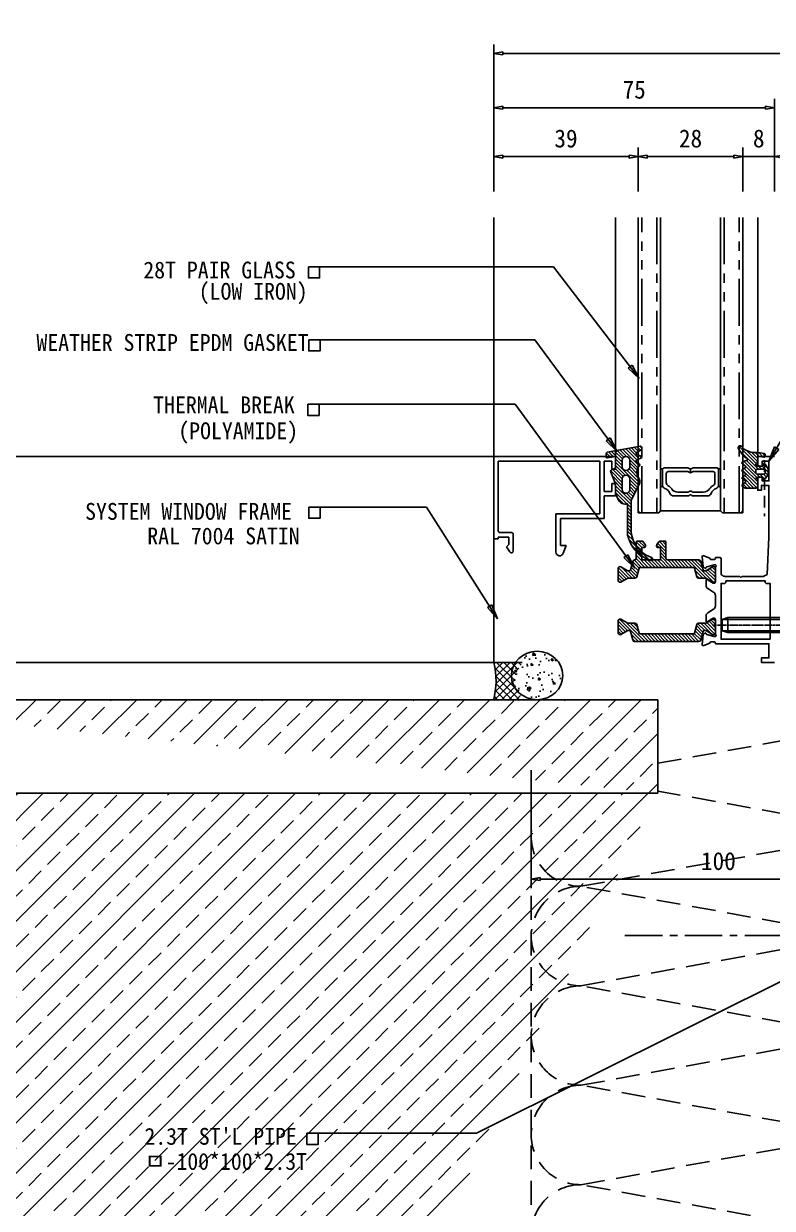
# Model space of a CAD drawing. Header units: millimetres. Extents: x 2352 to 12473, y 635 to 7997.
# Drawn here: x 2496.8 to 2696.8, y 1354.4 to 1671.1 of the extents above; entities that cross this region are included whole.
import ezdxf
from ezdxf.enums import TextEntityAlignment as Align

# ---------------------------------------------------------------- set-up
doc = ezdxf.new("R2010")
doc.units = ezdxf.units.MM
for name, pattern in [('CENTER2', [1.125, 0.75, -0.125, 0.125, -0.125]), ('CENTERX2', [4, 2.5, -0.5, 0.5, -0.5]), ('HIDDEN2', [4.7625, 3.175, -1.5875]), ('PHANTOM2', [1.25, 0.625, -0.125, 0.125, -0.125, 0.125, -0.125])]:
    doc.linetypes.add(name, pattern=pattern)
doc.layers.get('Defpoints').update_dxf_attribs({"color": 187})
for name, color, linetype in [('1', 1, 'Continuous'), ('3', 3, 'Continuous'), ('4', 4, 'Continuous'), ('7', 7, 'Continuous'), ('8', 8, 'Continuous'), ('A-WALL-INSL', 8, 'Continuous'), ('AC-DIMS-치수', 4, 'Continuous'), ('AC-TEXT-문자', 3, 'Continuous'), ('CEN1', 1, 'CENTER2'), ('DIMENSIONS', 7, 'Continuous'), ('EXTERIOR-1', 7, 'Continuous'), ('HARDWARE', 7, 'Continuous'), ('screw', 2, 'Continuous')]:
    doc.layers.add(name, color=color, linetype=linetype)
doc.styles.add('돋움체', font='')
doc.styles.get('돋움체').set_extended_font_data('DotumChe')
doc.dimstyles.new('Iljin', dxfattribs={"dimscale": 0.8, "dimtxt": 2, "dimasz": 1, "dimexe": 1, "dimexo": 1, "dimgap": 1, "dimtad": 1, "dimdec": 1, "dimdsep": 46, "dimtxsty": '돋움체', "dimblk": 'CLOSEDBLANK', "dimcen": 1, "dimclrd": 8, "dimclre": 8, "dimclrt": 2, "dimadec": 1, "dimazin": 2, "dimtfac": 1, "dimtdec": 1, "dimtix": 1, "dimtmove": 0, "dimatfit": 3, "dimldrblk": 'CLOSEDBLANK', "dimfxl": 1, "dimlwd": -1, "dimlwe": -1, "dimarcsym": 0})
doc.dimstyles.new('Iljin 3', dxfattribs={"dimscale": 2.4, "dimtxt": 2, "dimasz": 1, "dimexe": 1, "dimexo": 1, "dimgap": 1, "dimtad": 1, "dimdec": 1, "dimdsep": 46, "dimtxsty": '돋움체', "dimblk": 'CLOSEDBLANK', "dimcen": 1, "dimclrd": 8, "dimclre": 8, "dimclrt": 2, "dimadec": 1, "dimazin": 2, "dimtfac": 1, "dimtdec": 1, "dimtix": 1, "dimtmove": 0, "dimatfit": 3, "dimldrblk": 'CLOSEDBLANK', "dimfxl": 1, "dimlwd": -1, "dimlwe": -1, "dimarcsym": 0})
pattern_1 = [(135, (82233.24266, -751595.4231), (-0.44901280605, -0.44901280605), [])]

# ---------------------------------------------------------------- blocks, each defined once
blk = doc.blocks.new('_ClosedBlank')
at = {"color": 0, "linetype": 'ByBlock', "lineweight": -2}
for p, q in [((-1, 0.167), (0, 0)), ((-1, 0.167), (-1, -0.167)), ((0, 0), (-1, -0.167))]:
    blk.add_line(p, q, dxfattribs=at)
blk = doc.blocks.new('*D66')
at = {"layer": 'Defpoints', "color": 0, "transparency": 16777216}
for p in [(2632.36, 1473.91, 0), (2732.36, 1455.94), (2632.36, 1442.37)]:
    blk.add_point(p, dxfattribs=at)
at = {"layer": 'DIMENSIONS', "color": 8, "transparency": 16777216}
for p, q in [((2632.36, 1471.51), (2632.36, 1439.97)), ((2732.36, 1453.54), (2732.36, 1439.97)), ((2729.96, 1442.37), (2634.76, 1442.37))]:
    blk.add_line(p, q, dxfattribs=at)
at = {"layer": 'DIMENSIONS', "color": 8, "transparency": 16777216, "xscale": 2.4, "yscale": 2.4, "zscale": 2.4, "rotation": 180}
blk.add_blockref('_ClosedBlank', (2632.36, 1442.37), dxfattribs=at)
at = {"layer": 'DIMENSIONS', "color": 8, "transparency": 16777216, "xscale": 2.4, "yscale": 2.4, "zscale": 2.4}
blk.add_blockref('_ClosedBlank', (2732.36, 1442.37), dxfattribs=at)
at = {"layer": 'DIMENSIONS', "color": 2, "transparency": 16777216, "insert": (2682.36, 1447.17), "char_height": 4.8, "attachment_point": 5, "style": '돋움체'}
blk.add_mtext('100', dxfattribs=at)
blk = doc.blocks.new('A$C27B13FFF')
at = {"layer": 'CEN1'}
blk.add_line((22.3, 3.5), (0, 3.5), dxfattribs=at)
at = {"layer": 'screw'}
blk.add_lwpolyline([(18.4, 2), (2.4, 2), (3.9, 1.5), (3.9, 5.5), (2.4, 5), (18.4, 5), (18.4, 7), (19.39, 7, -0.33559), (20.65, 6.05, -0.138717), (20.65, 0.95, -0.33559), (19.39, 0), (18.4, 0), (18.4, 1.5), (3.9, 1.5), (2.4, 2), (2.4, 5), (3.9, 5.5), (18.4, 5.5), (18.4, 1.5)], format="xyb", dxfattribs=at)
blk.add_lwpolyline([(20.65, 6.05), (20.45, 5.82), (20.35, 5.57), (20.34, 5.3), (20.37, 5.03), (20.44, 4.76), (20.5, 4.52), (20.55, 4.31), (20.55, 4.16), (20.49, 4.06), (20.38, 4.01), (20.22, 3.99), (20.03, 3.99), (19.82, 4.01), (19.62, 4.02), (19.42, 4.01), (19.25, 3.97), (19.11, 3.89), (19.02, 3.78), (18.96, 3.65), (18.94, 3.5), (18.96, 3.35), (19.02, 3.22), (19.11, 3.11), (19.25, 3.03), (19.42, 2.99), (19.62, 2.98), (19.82, 2.99), (20.03, 3.01), (20.22, 3.01), (20.38, 2.99), (20.49, 2.94), (20.55, 2.84), (20.55, 2.69), (20.5, 2.48), (20.44, 2.24), (20.37, 1.97), (20.34, 1.7), (20.36, 1.43), (20.45, 1.18), (20.65, 0.95)], dxfattribs=at)
blk = doc.blocks.new('*D69')
at = {"layer": 'Defpoints', "color": 0, "transparency": 16777216}
for p in [(2832.36, 1663.11), (2622.36, 1623.81), (2832.36, 1623.38)]:
    blk.add_point(p, dxfattribs=at)
at = {"layer": 'DIMENSIONS', "color": 8, "transparency": 16777216}
for p, q in [((2622.36, 1626.21), (2622.36, 1665.51)), ((2624.76, 1663.11), (2829.96, 1663.11)), ((2832.36, 1625.78), (2832.36, 1665.51))]:
    blk.add_line(p, q, dxfattribs=at)
at = {"layer": 'DIMENSIONS', "color": 8, "transparency": 16777216, "xscale": 2.4, "yscale": 2.4, "zscale": 2.4, "rotation": 180}
blk.add_blockref('_ClosedBlank', (2622.36, 1663.11), dxfattribs=at)
at = {"layer": 'DIMENSIONS', "color": 8, "transparency": 16777216, "xscale": 2.4, "yscale": 2.4, "zscale": 2.4}
blk.add_blockref('_ClosedBlank', (2832.36, 1663.11), dxfattribs=at)
at = {"layer": 'DIMENSIONS', "color": 2, "transparency": 16777216, "insert": (2727.36, 1667.92), "char_height": 4.8, "attachment_point": 5, "style": '돋움체'}
blk.add_mtext('210', dxfattribs=at)
blk = doc.blocks.new('*D70')
at = {"layer": 'Defpoints', "color": 0, "transparency": 16777216}
for p in [(2697.36, 1648.6), (2622.36, 1623.81), (2697.36, 1623.83, 0)]:
    blk.add_point(p, dxfattribs=at)
at = {"layer": 'DIMENSIONS', "color": 8, "transparency": 16777216}
for p, q in [((2622.36, 1626.21), (2622.36, 1651)), ((2697.36, 1626.23), (2697.36, 1651)), ((2624.76, 1648.6), (2694.96, 1648.6))]:
    blk.add_line(p, q, dxfattribs=at)
at = {"layer": 'DIMENSIONS', "color": 8, "transparency": 16777216, "xscale": 2.4, "yscale": 2.4, "zscale": 2.4, "rotation": 180}
blk.add_blockref('_ClosedBlank', (2622.36, 1648.6), dxfattribs=at)
at = {"layer": 'DIMENSIONS', "color": 8, "transparency": 16777216, "xscale": 2.4, "yscale": 2.4, "zscale": 2.4}
blk.add_blockref('_ClosedBlank', (2697.36, 1648.6), dxfattribs=at)
at = {"layer": 'DIMENSIONS', "color": 2, "transparency": 16777216, "insert": (2659.86, 1653.4), "char_height": 4.8, "attachment_point": 5, "style": '돋움체'}
blk.add_mtext('75', dxfattribs=at)
blk = doc.blocks.new('*D72')
at = {"layer": 'Defpoints', "color": 0, "transparency": 16777216}
for p in [(2660.92, 1635.55), (2622.36, 1623.81), (2660.92, 1623.83, 0)]:
    blk.add_point(p, dxfattribs=at)
at = {"layer": 'DIMENSIONS', "color": 8, "transparency": 16777216}
for p, q in [((2622.36, 1626.21), (2622.36, 1637.95)), ((2660.92, 1626.23), (2660.92, 1637.95)), ((2624.76, 1635.55), (2658.52, 1635.55))]:
    blk.add_line(p, q, dxfattribs=at)
at = {"layer": 'DIMENSIONS', "color": 8, "transparency": 16777216, "xscale": 2.4, "yscale": 2.4, "zscale": 2.4, "rotation": 180}
blk.add_blockref('_ClosedBlank', (2622.36, 1635.55), dxfattribs=at)
at = {"layer": 'DIMENSIONS', "color": 8, "transparency": 16777216, "xscale": 2.4, "yscale": 2.4, "zscale": 2.4}
blk.add_blockref('_ClosedBlank', (2660.92, 1635.55), dxfattribs=at)
at = {"layer": 'DIMENSIONS', "color": 2, "transparency": 16777216, "insert": (2641.64, 1640.35), "char_height": 4.8, "attachment_point": 5, "style": '돋움체'}
blk.add_mtext('39', dxfattribs=at)
blk = doc.blocks.new('*D73')
at = {"layer": 'Defpoints', "color": 0, "transparency": 16777216}
for p in [(2688.92, 1635.55), (2660.92, 1623.83, 0), (2688.92, 1623.83, 0)]:
    blk.add_point(p, dxfattribs=at)
at = {"layer": 'DIMENSIONS', "color": 8, "transparency": 16777216}
for p, q in [((2660.92, 1626.23), (2660.92, 1637.95)), ((2688.92, 1626.23), (2688.92, 1637.95)), ((2663.32, 1635.55), (2686.52, 1635.55))]:
    blk.add_line(p, q, dxfattribs=at)
at = {"layer": 'DIMENSIONS', "color": 8, "transparency": 16777216, "xscale": 2.4, "yscale": 2.4, "zscale": 2.4, "rotation": 180}
blk.add_blockref('_ClosedBlank', (2660.92, 1635.55), dxfattribs=at)
at = {"layer": 'DIMENSIONS', "color": 8, "transparency": 16777216, "xscale": 2.4, "yscale": 2.4, "zscale": 2.4}
blk.add_blockref('_ClosedBlank', (2688.92, 1635.55), dxfattribs=at)
at = {"layer": 'DIMENSIONS', "color": 2, "transparency": 16777216, "insert": (2674.92, 1640.35), "char_height": 4.8, "attachment_point": 5, "style": '돋움체'}
blk.add_mtext('28', dxfattribs=at)
blk = doc.blocks.new('*D74')
at = {"layer": 'Defpoints', "color": 0, "transparency": 16777216}
for p in [(2697.36, 1635.55), (2688.92, 1623.83, 0), (2697.36, 1623.83, 0)]:
    blk.add_point(p, dxfattribs=at)
at = {"layer": 'DIMENSIONS', "color": 8, "transparency": 16777216}
for p, q in [((2688.92, 1626.23), (2688.92, 1637.95)), ((2697.36, 1626.23), (2697.36, 1637.95)), ((2686.52, 1635.55), (2684.12, 1635.55)), ((2688.92, 1635.55), (2697.36, 1635.55)), ((2699.76, 1635.55), (2702.16, 1635.55))]:
    blk.add_line(p, q, dxfattribs=at)
at = {"layer": 'DIMENSIONS', "color": 8, "transparency": 16777216, "xscale": 2.4, "yscale": 2.4, "zscale": 2.4}
blk.add_blockref('_ClosedBlank', (2688.92, 1635.55), dxfattribs=at)
at = {"layer": 'DIMENSIONS', "color": 8, "transparency": 16777216, "xscale": 2.4, "yscale": 2.4, "zscale": 2.4, "rotation": 180}
blk.add_blockref('_ClosedBlank', (2697.36, 1635.55), dxfattribs=at)
at = {"layer": 'DIMENSIONS', "color": 2, "transparency": 16777216, "insert": (2693.14, 1640.35), "char_height": 4.8, "attachment_point": 5, "style": '돋움체'}
blk.add_mtext('8', dxfattribs=at)
blk = doc.blocks.new('*D75')
at = {"layer": 'Defpoints', "color": 0, "transparency": 16777216}
for p in [(2375.95, 1500.32), (2632.36, 1500.32, 0), (2432.34, 1490.33, 0)]:
    blk.add_point(p, dxfattribs=at)
at = {"layer": 'DIMENSIONS', "color": 8, "transparency": 16777216}
for p, q in [((2375.95, 1502.72), (2375.95, 1505.12)), ((2629.96, 1500.32), (2373.55, 1500.32)), ((2375.95, 1490.33), (2375.95, 1500.32)), ((2429.94, 1490.33), (2373.55, 1490.33)), ((2375.95, 1487.93), (2375.95, 1485.53))]:
    blk.add_line(p, q, dxfattribs=at)
at = {"layer": 'DIMENSIONS', "color": 8, "transparency": 16777216, "xscale": 2.4, "yscale": 2.4, "zscale": 2.4}
for p, rotation in [((2375.95, 1500.32), 270), ((2375.95, 1490.33), 90)]:
    blk.add_blockref('_ClosedBlank', p, dxfattribs=dict(at, rotation=rotation))
at = {"layer": 'DIMENSIONS', "color": 2, "transparency": 16777216, "insert": (2371.15, 1495.32), "char_height": 4.8, "attachment_point": 5, "rotation": 90, "style": '돋움체'}
blk.add_mtext('10', dxfattribs=at)
blk = doc.blocks.new('*D77')
at = {"layer": 'Defpoints', "color": 0, "transparency": 16777216}
for p in [(2375.95, 1555.32), (2632.36, 1555.32, 0), (2632.36, 1500.32, 0)]:
    blk.add_point(p, dxfattribs=at)
at = {"layer": 'DIMENSIONS', "color": 8, "transparency": 16777216}
for p, q in [((2629.96, 1555.32), (2373.55, 1555.32)), ((2375.95, 1502.72), (2375.95, 1552.92)), ((2629.96, 1500.32), (2373.55, 1500.32))]:
    blk.add_line(p, q, dxfattribs=at)
at = {"layer": 'DIMENSIONS', "color": 8, "transparency": 16777216, "xscale": 2.4, "yscale": 2.4, "zscale": 2.4}
for p, rotation in [((2375.95, 1555.32), 90), ((2375.95, 1500.32), 270)]:
    blk.add_blockref('_ClosedBlank', p, dxfattribs=dict(at, rotation=rotation))
at = {"layer": 'DIMENSIONS', "color": 2, "transparency": 16777216, "insert": (2371.15, 1527.82), "char_height": 4.8, "attachment_point": 5, "rotation": 90, "style": '돋움체'}
blk.add_mtext('55', dxfattribs=at)
blk = doc.blocks.new('A$C608351FA')
at = {"layer": '4'}
for p, q in [((22, 32.5, 0), (0, 32.5, 0)), ((0, 32.5, 0), (0, 0, 0)), ((22, 31.3, 0), (22, 32.5, 0)), ((1.2, 4.2, 0), (1.2, 31.3, 0)), ((1.2, 31.3, 0), (19.8, 31.3, 0)), ((20.3, 30.8, 0), (20.3, 27.8, 0)), ((21.5, 28.5, 0), (21.5, 31.3, 0)), ((21.5, 31.3, 0), (22, 31.3, 0)), ((24.1, 29.1, 0), (23.5, 28.5, 0)), ((25.47, 28.22, 0), (24.1, 29.1, 0)), ((20.8, 27.3, 0), (25.2, 27.3, 0)), ((23.5, 28.5, 0), (21.5, 28.5, 0)), ((25.5, 15.9, 0), (15.3, 15.9, 0)), ((15.3, 15.9, 0), (15.3, 4.2, 0)), ((16.5, 14.7, 0), (23.75, 14.7, 0)), ((16.5, 3, 0), (16.5, 14.7, 0)), ((23.75, 14.7, 0), (23.75, 13.2, 0)), ((23.75, 13.2, 0), (25.84, 13.96, 0)), ((15.3, 4.2, 0), (1.2, 4.2, 0)), ((1.2, 1, 0), (1.2, 3, 0)), ((1.2, 3, 0), (9.3, 3, 0)), ((3.3, 1, 0), (1.2, 1, 0)), ((3.3, 0.5, 0), (3.3, 1, 0)), ((9.3, 1, 0), (7.2, 1, 0)), ((7.2, 1, 0), (7.2, 0.5, 0)), ((9.3, 3, 0), (9.3, 1, 0)), ((10.5, 3, 0), (16.5, 3, 0)), ((10.5, 0, 0), (10.5, 3, 0)), ((0, 0, 0), (2.8, 0, 0)), ((7.7, 0, 0), (10.5, 0, 0))]:
    blk.add_line(p, q, dxfattribs=at)
for centre, radius, start, end in [((19.8, 30.8, 0), 0.5, 0, 90), ((20.8, 27.8, 0), 0.5, 180, 270), ((25.2, 27.8, 0), 0.5, 270, 57.3106), ((25.5, 14.9, 0), 1, 289.9728, 90), ((2.8, 0.5, 0), 0.5, 270, 0), ((7.7, 0.5, 0), 0.5, 180, 270)]:
    blk.add_arc(centre, radius, start, end, dxfattribs=at)

msp = doc.modelspace()

# ---------------------------------------------------------------- hatches: boundary and pattern name
at = {"layer": '1'}
h = msp.add_hatch(dxfattribs=at)
h.set_pattern_fill('ANSI31', color=256, scale=0.2, angle=90)
h.set_pattern_definition([(135, (82229.24266, -751595.4231), (-0.44901280605, -0.44901280605), [])])
edge = h.paths.add_edge_path()
edge.add_arc((2674.03, 1536.6), 15, 180, 190.5498, ccw=False)
edge.add_line((2659.03, 1536.6), (2659.03, 1543.65))
edge.add_line((2659.03, 1543.65), (2661.18, 1547.91))
edge.add_arc((2659.64, 1548.69), 1.72, 333.2522, 395.4549)
edge.add_arc((2663.16, 1551.19), 2.59, 136.3459, 215.4549, ccw=False)
edge.add_arc((2661.06, 1553.19), 0.3, 316.3459, 415.6559)
edge.add_line((2661.23, 1553.44), (2660.49, 1553.94))
edge.add_arc((2660.66, 1554.19), 0.3, 111.527, 235.6559, ccw=False)
edge.add_line((2660.55, 1554.47), (2661.67, 1554.91))
edge.add_arc((2661.56, 1555.19), 0.3, 291.527, 428.473)
edge.add_line((2661.67, 1555.47), (2660.55, 1555.91))
edge.add_arc((2660.66, 1556.19), 0.3, 118.7328, 248.473, ccw=False)
edge.add_line((2660.52, 1556.45), (2661.86, 1557.19))
edge.add_line((2661.86, 1557.19), (2661.86, 1557.83))
edge.add_arc((2661.56, 1557.83), 0.3, 360, 458.9955)
edge.add_line((2661.52, 1558.13), (2652.61, 1556.49))
edge.add_arc((2652.66, 1556.19), 0.3, 99.2184, 180)
edge.add_line((2652.36, 1556.19), (2652.36, 1555.27))
edge.add_arc((2652.66, 1555.27), 0.3, 180, 278.9955)
edge.add_line((2652.71, 1554.98), (2654.86, 1555.32))
edge.add_line((2654.86, 1555.32), (2654.86, 1552.02))
edge.add_line((2654.86, 1552.02), (2653.98, 1551.87))
edge.add_arc((2654.06, 1551.38), 0.5, 99.4623, 201.7175)
edge.add_line((2653.6, 1551.19), (2654.86, 1548.02))
edge.add_line((2654.86, 1548.02), (2654.86, 1545.74))
edge.add_arc((2655.86, 1545.74), 1, 180, 204.444)
edge.add_line((2654.95, 1545.32), (2655.68, 1543.72))
edge.add_arc((2657.37, 1544.49), 1.86, 204.444, 290.7929)
edge.add_line((2658.03, 1542.75), (2658.03, 1535.26))
edge.add_arc((2663.03, 1535.26), 5, 180, 201.2422)
edge.add_line((2658.37, 1533.44), (2658.58, 1532.9))
edge.add_arc((2666.97, 1536.16), 9, 201.2422, 252.3463)
edge.add_arc((2664.36, 1527.97), 0.4, 252.3463, 431.237)
edge.add_arc((2667.06, 1535.92), 8, 201.2422, 251.237, ccw=False)
edge.add_line((2659.61, 1533.02), (2659.29, 1533.85))
edge = h.paths.add_edge_path(flags=16)
edge.add_line((2656.66, 1552.59), (2656.66, 1554.39))
edge.add_arc((2657.66, 1554.39), 1, 0, 180, ccw=False)
edge.add_line((2658.66, 1554.39), (2658.66, 1552.59))
edge.add_arc((2657.66, 1552.59), 1, 180, 360, ccw=False)
edge = h.paths.add_edge_path(flags=16)
edge.add_line((2656.66, 1546.52), (2656.66, 1549.39))
edge.add_arc((2657.66, 1549.39), 1, 0, 180, ccw=False)
edge.add_line((2658.66, 1549.39), (2658.66, 1546.52))
edge.add_arc((2657.66, 1546.52), 1, 180, 360, ccw=False)
h = msp.add_hatch(dxfattribs=at)
h.set_pattern_fill('ANSI31', color=256, scale=0.2, angle=90)
h.set_pattern_definition(pattern_1)
edge = h.paths.add_edge_path()
edge.add_arc((2688.96, 1551.62), 0.3, 180, 235.6559)
edge.add_line((2688.79, 1551.37), (2689.53, 1550.87))
edge.add_arc((2689.36, 1550.62), 0.3, 0, 55.6559, ccw=False)
edge.add_arc((2689.36, 1550.62), 0.3, -55.6559, 0, ccw=False)
edge.add_line((2689.53, 1550.37), (2688.79, 1549.87))
edge.add_arc((2688.96, 1549.62), 0.3, 124.3441, 180)
edge.add_arc((2688.96, 1549.62), 0.3, 180, 235.6559)
edge.add_line((2688.79, 1549.37), (2689.53, 1548.87))
edge.add_arc((2689.36, 1548.62), 0.3, 0, 55.6559, ccw=False)
edge.add_arc((2689.36, 1548.62), 0.3, -55.5392, 0, ccw=False)
edge.add_line((2689.53, 1548.37), (2688.82, 1547.88))
edge.add_arc((2688.96, 1547.62), 0.3, 118.1409, 235.6559)
edge.add_line((2688.79, 1547.37), (2689.33, 1547.01))
edge.add_arc((2689.61, 1547.42), 0.5, 235.6559, 270)
edge.add_line((2689.61, 1546.92), (2692.36, 1546.92))
edge.add_arc((2692.36, 1547.42), 0.5, 270, 360)
edge.add_line((2692.86, 1547.42), (2692.86, 1548.65))
edge.add_arc((2692.66, 1548.65), 0.2, 0, 73.3985)
edge.add_arc((2692.86, 1549.32), 0.5, 90, 253.3985, ccw=False)
edge.add_line((2692.86, 1549.82), (2694.06, 1549.82))
edge.add_arc((2694.06, 1549.62), 0.2, 0, 90, ccw=False)
edge.add_line((2694.26, 1549.62), (2694.26, 1549.52))
edge.add_arc((2694.56, 1549.52), 0.3, 180, 325.0457)
edge.add_line((2694.81, 1549.35), (2695.66, 1550.57))
edge.add_line((2695.66, 1550.57), (2695.66, 1552.07))
edge.add_line((2695.66, 1552.07), (2694.81, 1553.29))
edge.add_arc((2694.56, 1553.12), 0.3, 34.9543, 180)
edge.add_line((2694.26, 1553.12), (2694.26, 1553.02))
edge.add_arc((2694.06, 1553.02), 0.2, -90, 0, ccw=False)
edge.add_line((2694.06, 1552.82), (2692.86, 1552.82))
edge.add_arc((2692.86, 1553.32), 0.5, 106.6015, 270, ccw=False)
edge.add_arc((2692.66, 1553.99), 0.2, 286.6015, 360)
edge.add_line((2692.86, 1553.99), (2692.86, 1555.42))
edge.add_line((2692.86, 1555.42), (2694.52, 1555.17))
edge.add_arc((2694.56, 1555.47), 0.3, 261.4692, 360)
edge.add_line((2694.86, 1555.47), (2694.86, 1555.87))
edge.add_arc((2694.56, 1555.87), 0.3, 0, 81.4692)
edge.add_line((2694.61, 1556.17), (2692.94, 1556.42))
edge.add_arc((2692.79, 1555.43), 1, 81.4692, 90)
edge.add_line((2692.79, 1556.43), (2692, 1556.43))
edge.add_arc((2692, 1560.93), 4.5, 219.7918, 270, ccw=False)
edge.add_arc((2688.16, 1557.73), 0.5, 39.7918, 214.6607)
edge.add_line((2687.75, 1557.45), (2689, 1555.65))
edge.add_arc((2690.64, 1556.78), 2, 214.6607, 250.2204)
edge.add_arc((2689.86, 1554.62), 0.3, -68.473, 70.2204, ccw=False)
edge.add_line((2689.97, 1554.34), (2688.85, 1553.9))
edge.add_arc((2688.96, 1553.62), 0.3, 111.527, 235.6559)
edge.add_line((2688.79, 1553.37), (2689.53, 1552.87))
edge.add_arc((2689.36, 1552.62), 0.3, 0, 55.6559, ccw=False)
edge.add_arc((2689.36, 1552.62), 0.3, -55.6559, 0, ccw=False)
edge.add_line((2689.53, 1552.37), (2688.79, 1551.87))
edge.add_arc((2688.96, 1551.62), 0.3, 124.3441, 180)
edge = h.paths.add_edge_path(flags=16)
edge.add_arc((2694.56, 1550.97), 0.3, 270, 360, ccw=False)
edge.add_line((2694.56, 1550.67), (2692.66, 1550.67))
edge.add_arc((2692.66, 1550.97), 0.3, 180, 270, ccw=False)
edge.add_line((2692.36, 1550.97), (2692.36, 1551.67))
edge.add_arc((2692.66, 1551.67), 0.3, 90, 180, ccw=False)
edge.add_line((2692.66, 1551.97), (2694.56, 1551.97))
edge.add_arc((2694.56, 1551.67), 0.3, 0, 90, ccw=False)
edge.add_line((2694.86, 1551.67), (2694.86, 1550.97))
h = msp.add_hatch(dxfattribs=at)
h.set_pattern_fill('ANSI31', color=256, scale=0.2, angle=90)
h.set_pattern_definition(pattern_1)
edge = h.paths.add_edge_path()
edge.add_line((2662.86, 1531.32), (2662.86, 1531.61))
edge.add_arc((2662.56, 1531.61), 0.3, 0, 38.6598)
edge.add_line((2662.8, 1531.8), (2662.15, 1532.61))
edge.add_arc((2661.92, 1532.42), 0.3, 38.6598, 90)
edge.add_line((2661.92, 1532.72), (2660.66, 1532.72))
edge.add_arc((2660.66, 1532.42), 0.3, -270, -180)
edge.add_line((2660.36, 1532.42), (2660.36, 1528.12))
edge.add_arc((2659.96, 1528.12), 0.4, -89.0474, 0, ccw=False)
edge.add_arc((2659.98, 1527.22), 0.5, -269.0474, -190.6197)
edge.add_line((2659.49, 1527.31), (2658.86, 1525.06))
edge.add_arc((2658.56, 1525.12), 0.3, -90, -10.6197, ccw=False)
edge.add_line((2658.56, 1524.82), (2658.24, 1524.82))
edge.add_arc((2658.24, 1525.32), 0.5, -120, -90, ccw=False)
edge.add_line((2657.99, 1524.89), (2656.31, 1525.85))
edge.add_arc((2656.06, 1525.42), 0.5, 60, 180)
edge.add_line((2655.56, 1525.42), (2655.56, 1522.22))
edge.add_arc((2656.06, 1522.22), 0.5, -180, -60)
edge.add_line((2656.31, 1521.79), (2657.99, 1522.75))
edge.add_arc((2658.24, 1522.32), 0.5, -270, -240, ccw=False)
edge.add_line((2658.24, 1522.82), (2660.06, 1522.82))
edge.add_arc((2660.06, 1523.32), 0.5, -90, -10.6197)
edge.add_line((2660.55, 1523.23), (2661.18, 1525.47))
edge.add_arc((2661.47, 1525.42), 0.3, -270, -190.6197, ccw=False)
edge.add_line((2661.47, 1525.72), (2675.65, 1525.72))
edge.add_arc((2675.65, 1525.42), 0.3, -349.3803, -270, ccw=False)
edge.add_line((2675.95, 1525.47), (2676.58, 1523.23))
edge.add_arc((2677.07, 1523.32), 0.5, -169.3803, -90)
edge.add_line((2677.07, 1522.82), (2678.89, 1522.82))
edge.add_arc((2678.89, 1522.32), 0.5, 60, 90, ccw=False)
edge.add_line((2679.14, 1522.75), (2680.81, 1521.79))
edge.add_arc((2681.06, 1522.22), 0.5, -120, 0)
edge.add_line((2681.56, 1522.22), (2681.56, 1525.42))
edge.add_arc((2681.06, 1525.42), 0.5, 0, 120)
edge.add_line((2680.81, 1525.85), (2679.14, 1524.89))
edge.add_arc((2678.89, 1525.32), 0.5, -90, -60, ccw=False)
edge.add_line((2678.89, 1524.82), (2678.56, 1524.82))
edge.add_arc((2678.56, 1525.12), 0.3, -169.3803, -90, ccw=False)
edge.add_line((2678.27, 1525.06), (2677.64, 1527.31))
edge.add_arc((2677.15, 1527.22), 0.5, 10.6197, 90)
edge.add_line((2677.15, 1527.72), (2668.76, 1527.72))
edge.add_arc((2668.76, 1528.12), 0.4, -180, -90, ccw=False)
edge.add_line((2668.36, 1528.12), (2668.36, 1532.42))
edge.add_arc((2668.06, 1532.42), 0.3, 0, 90)
edge.add_line((2668.06, 1532.72), (2666.81, 1532.72))
edge.add_arc((2666.81, 1532.42), 0.3, 90, 141.3402)
edge.add_line((2666.57, 1532.61), (2665.93, 1531.8))
edge.add_arc((2666.16, 1531.61), 0.3, -218.6598, -180)
edge.add_line((2665.86, 1531.61), (2665.86, 1531.32))
edge.add_arc((2666.16, 1531.32), 0.3, -180, -90)
edge.add_line((2666.16, 1531.02), (2666.86, 1531.02))
edge.add_line((2666.86, 1531.02), (2666.86, 1527.72))
edge.add_line((2666.86, 1527.72), (2661.86, 1527.72))
edge.add_line((2661.86, 1527.72), (2661.86, 1531.02))
edge.add_line((2661.86, 1531.02), (2662.56, 1531.02))
edge.add_arc((2662.56, 1531.32), 0.3, -90, 0)
h = msp.add_hatch(dxfattribs=at)
h.set_pattern_fill('ANSI31', color=256, scale=0.2, angle=90)
h.set_pattern_definition(pattern_1)
edge = h.paths.add_edge_path()
edge.add_line((2657.99, 1510.89), (2656.31, 1511.85))
edge.add_arc((2656.06, 1511.42), 0.5, 60, 180)
edge.add_line((2655.56, 1511.42), (2655.56, 1508.22))
edge.add_arc((2656.06, 1508.22), 0.5, -180, -60)
edge.add_line((2656.31, 1507.79), (2657.99, 1508.75))
edge.add_arc((2658.24, 1508.32), 0.5, -270, -240, ccw=False)
edge.add_line((2658.24, 1508.82), (2658.56, 1508.82))
edge.add_arc((2658.56, 1508.52), 0.3, -349.3803, -270, ccw=False)
edge.add_line((2658.86, 1508.57), (2659.49, 1506.33))
edge.add_arc((2659.98, 1506.42), 0.5, -169.3803, -90)
edge.add_line((2659.98, 1505.92), (2677.15, 1505.92))
edge.add_arc((2677.15, 1506.42), 0.5, -90, -10.6197)
edge.add_line((2677.64, 1506.33), (2678.27, 1508.57))
edge.add_arc((2678.56, 1508.52), 0.3, -270, -190.6197, ccw=False)
edge.add_line((2678.56, 1508.82), (2678.89, 1508.82))
edge.add_arc((2678.89, 1508.32), 0.5, -300, -270, ccw=False)
edge.add_line((2679.14, 1508.75), (2680.81, 1507.79))
edge.add_arc((2681.06, 1508.22), 0.5, -120, 0)
edge.add_line((2681.56, 1508.22), (2681.56, 1511.42))
edge.add_arc((2681.06, 1511.42), 0.5, 0, 120)
edge.add_line((2680.81, 1511.85), (2679.14, 1510.89))
edge.add_arc((2678.89, 1511.32), 0.5, -90, -60, ccw=False)
edge.add_line((2678.89, 1510.82), (2677.07, 1510.82))
edge.add_arc((2677.07, 1510.32), 0.5, 90, 169.3803)
edge.add_line((2676.58, 1510.41), (2675.95, 1508.16))
edge.add_arc((2675.65, 1508.22), 0.3, -90, -10.6197, ccw=False)
edge.add_line((2675.65, 1507.92), (2661.47, 1507.92))
edge.add_arc((2661.47, 1508.22), 0.3, -169.3803, -90, ccw=False)
edge.add_line((2661.18, 1508.16), (2660.55, 1510.41))
edge.add_arc((2660.06, 1510.32), 0.5, 10.6197, 90)
edge.add_line((2660.06, 1510.82), (2658.24, 1510.82))
edge.add_arc((2658.24, 1511.32), 0.5, -120, -90, ccw=False)
h = msp.add_hatch(dxfattribs=at)
h.set_pattern_fill('AR-CONC', color=256, scale=0.865507, angle=270, style=0)
h.set_pattern_definition([(320, (-10176.404, 17845.319), (-0.543124, -6.2079363), [0.6491302, -7.1404318]), (265, (-10176.404, 17845.319), (6.5102747, 1.2009023), [0.5193041, -5.7123454]), (10.4514, (-10176.4494, 17844.8014), (5.9671467, -5.0070385), [0.5516757, -6.0684333]), (316.1842, (-10174.673, 17845.319), (-1.4325785, -9.2370448), [0.9736952, -10.7106477]), (6.6356, (-10174.7925, 17844.549), (8.4310572, -8.08957), [0.8275136, -9.1026484]), (261.1842, (-10174.673, 17845.319), (8.4310636, -8.0895635), [0.778956, -8.568518]), (291, (-10175.106, 17844.453), (-3.4846942, -5.1662716), [0.6491302, -7.1404318]), (236, (-10175.106, 17844.453), (6.2762236, -2.105911), [0.5193041, -5.7123454]), (341.4514, (-10175.396, 17844.023), (2.7915237, -7.2721847), [0.5516757, -6.0684333]), (307.5, (-10176.4041, 17845.3187), (2.88121923, -0.10524439), [0, -5.6431049, 0, -5.79889613, 0, -5.7339831]), (277.5, (-10176.404, 17845.3187), (3.41366052, -2.27688496), [0, -3.3062363, 0, -5.51327886, 0, -2.1854049]), (237.5, (-10176.4041, 17847.2488), (-0.19521397, -4.62026994), [0, -2.1637672, 0, -6.7509537, 0, -8.9579963]), (227.5, (-10176.404, 17848.1143), (0.8664155, -5.04751645), [0, -2.8128974, 0, -4.4833257, 0, -6.3614756])])
edge = h.paths.add_edge_path()
edge.add_ellipse((2633.92, 1496.81), major_axis=(-6.85, 0), ratio=0.947345, start_angle=0, end_angle=360)
h = msp.add_hatch(dxfattribs=at)
h.set_pattern_fill('ANSI37', color=1, scale=0.432753, angle=270, style=0)
h.set_pattern_definition([(315, (796.4089, 2578.8881), (0.9715592, 0.9715592), []), (45, (796.4089, 2578.8881), (-0.9715592, 0.9715592), [])])
edge = h.paths.add_edge_path()
edge.add_line((2622.36, 1500.32), (2630.38, 1500.32))
edge.add_line((2630.38, 1500.32), (2630.19, 1500.16))
edge.add_line((2630.19, 1500.16), (2629.91, 1499.89))
edge.add_line((2629.91, 1499.89), (2629.65, 1499.61))
edge.add_line((2629.65, 1499.61), (2629.4, 1499.31))
edge.add_line((2629.4, 1499.31), (2629.17, 1499))
edge.add_line((2629.17, 1499), (2628.96, 1498.68))
edge.add_line((2628.96, 1498.68), (2628.77, 1498.35))
edge.add_line((2628.77, 1498.35), (2628.6, 1498.01))
edge.add_line((2628.6, 1498.01), (2628.46, 1497.66))
edge.add_line((2628.46, 1497.66), (2628.33, 1497.3))
edge.add_line((2628.33, 1497.3), (2628.23, 1496.93))
edge.add_line((2628.23, 1496.93), (2628.15, 1496.56))
edge.add_line((2628.15, 1496.56), (2628.09, 1496.19))
edge.add_line((2628.09, 1496.19), (2628.05, 1495.81))
edge.add_line((2628.05, 1495.81), (2628.04, 1495.44))
edge.add_line((2628.04, 1495.44), (2628.05, 1495.06))
edge.add_line((2628.05, 1495.06), (2628.09, 1494.68))
edge.add_line((2628.09, 1494.68), (2628.15, 1494.31))
edge.add_line((2628.15, 1494.31), (2628.23, 1493.94))
edge.add_line((2628.23, 1493.94), (2628.33, 1493.57))
edge.add_line((2628.33, 1493.57), (2628.46, 1493.21))
edge.add_line((2628.46, 1493.21), (2628.6, 1492.86))
edge.add_line((2628.6, 1492.86), (2628.77, 1492.52))
edge.add_line((2628.77, 1492.52), (2628.96, 1492.19))
edge.add_line((2628.96, 1492.19), (2629.17, 1491.87))
edge.add_line((2629.17, 1491.87), (2629.4, 1491.56))
edge.add_line((2629.4, 1491.56), (2629.65, 1491.26))
edge.add_line((2629.65, 1491.26), (2629.91, 1490.98))
edge.add_line((2629.91, 1490.98), (2630.19, 1490.71))
edge.add_line((2630.19, 1490.71), (2630.49, 1490.46))
edge.add_line((2630.49, 1490.46), (2630.8, 1490.23))
edge.add_line((2630.8, 1490.23), (2630.95, 1490.13))
edge.add_line((2630.95, 1490.13), (2622.25, 1490.13))
edge.add_arc((2602.53, 1495.44), 20.42, 344.9415, 373.8342)
at = {"layer": '8'}
h = msp.add_hatch(dxfattribs=at)
h.set_pattern_fill('ANSI33', color=256, scale=1.5)
h.set_pattern_definition([(45, (-697224.383, -80697.814), (-6.73519209, 6.73519209), []), (45, (-697217.648, -80697.814), (-6.73519209, 6.73519209), [4.7625, -2.38125])])
edge = h.paths.add_edge_path()
edge.add_line((2415.8, 1067.92), (2415.8, 1042.92))
edge.add_line((2457.34, 1465.33), (2666.15, 1465.33))
edge.add_line((2457.34, 1042.92), (2457.34, 1465.33))
edge.add_line((2415.8, 1042.92), (2457.34, 1042.92))
edge.add_line((2415.8, 1067.92), (2432.34, 1067.92))
edge.add_line((2666.15, 1490.33), (2666.15, 1465.33))
edge.add_line((2432.34, 1490.33), (2666.15, 1490.33))
edge.add_line((2432.34, 1067.92), (2432.34, 1490.33))

# ---------------------------------------------------------------- linework, layer by layer
at = {"color": 7, "ltscale": 0.3}
for p, q in [((2674.92, 1552.03), (2674.92, 1551.03)), ((2660.92, 1540.82), (2661.42, 1540.32)), ((2660.92, 1540.32), (2666.42, 1540.32)), ((2666.42, 1540.32), (2666.92, 1540.82)), ((2682.92, 1540.82), (2666.92, 1540.82)), ((2683.42, 1540.32), (2682.92, 1540.82)), ((2688.92, 1540.32), (2683.42, 1540.32)), ((2688.92, 1540.82), (2688.42, 1540.32))]:
    msp.add_line(p, q, dxfattribs=at)
for points in [[(2679.47, 1544.82, 0.318344), (2680.41, 1545.49, -0.227508), (2681.75, 1546.83, 0.318344), (2682.42, 1547.77), (2682.42, 1551.82, 0.414214), (2681.92, 1552.32), (2675.62, 1552.32, 0.198912), (2675.27, 1552.17), (2675.27, 1552.17, -0.414214), (2674.56, 1552.17, 0.198912), (2674.21, 1552.32), (2667.92, 1552.32, 0.414214), (2667.42, 1551.82), (2667.42, 1547.77, 0.318344), (2668.09, 1546.83, -0.227508), (2669.42, 1545.49, 0.318344), (2670.37, 1544.82), (2674.21, 1544.82, 0.198912), (2674.56, 1544.97, -0.414214), (2675.27, 1544.97), (2675.27, 1544.97, 0.198912), (2675.62, 1544.82)], [(2677.83, 1545.82, 0.140802), (2679.7, 1546.33, -0.136784), (2680.91, 1547.54, 0.270652), (2681.42, 1548.41), (2681.42, 1550.82, 0.414214), (2680.92, 1551.32), (2675.62, 1551.32, 0.198912), (2675.27, 1551.17), (2675.27, 1551.17, -0.414214), (2674.56, 1551.17, 0.198912), (2674.21, 1551.32), (2668.92, 1551.32, 0.414214), (2668.42, 1550.82), (2668.42, 1548.41, 0.270652), (2668.93, 1547.54, -0.136784), (2670.14, 1546.33, 0.140805), (2672.01, 1545.82), (2674.21, 1545.82, 0.198912), (2674.56, 1545.97, -0.414214), (2675.27, 1545.97), (2675.27, 1545.97, 0.198912), (2675.62, 1545.82)]]:
    msp.add_lwpolyline(points, format="xyb", close=True, dxfattribs=at)
at = {"color": 3, "ltscale": 0.3}
for centre, radius, start, end in [((2667.22, 1552.55), 0.508, 233.3757, 312.5471), ((2667.22, 1552.55), 0.508, 233.3874, 312.5588), ((2682.61, 1552.55), 0.508, 227.4412, 306.6126), ((2667.29, 1546.98), 0.375, 33.7997, 174.414), ((2667.29, 1546.98), 0.375, 33.8114, 174.4257), ((2682.54, 1546.98), 0.375, 5.5743, 146.1886)]:
    msp.add_arc(centre, radius, start, end, dxfattribs=at)
at = {"layer": '1', "linetype": 'CENTERX2', "ltscale": 4}
msp.add_line((2657.4, 1427.35, 0), (2853.05, 1427.35, 0), dxfattribs=at)
at = {"layer": '3'}
msp.add_lwpolyline([(2697.36, 1555.32), (2692.86, 1555.32), (2692.86, 1553.32, 0.414214), (2693.36, 1552.82), (2694.06, 1552.82), (2694.06, 1554.12), (2695.86, 1554.12), (2695.86, 1548.82), (2694.06, 1548.82), (2694.06, 1549.82), (2693.36, 1549.82, 0.414214), (2692.86, 1549.32), (2692.86, 1546.32), (2693.86, 1546.32), (2693.86, 1547.62), (2695.86, 1547.62), (2695.86, 1533.82), (2695.36, 1523.82), (2694.36, 1523.32), (2688.66, 1523.32), (2688.36, 1523.02), (2688.06, 1523.32), (2684.06, 1523.32, -0.414214), (2683.06, 1524.32), (2683.06, 1528.02, 0.414206), (2682.76, 1528.32), (2681.56, 1528.32), (2681.56, 1528.12, -0.414214), (2681.26, 1527.82), (2680.36, 1527.82, -0.414214), (2680.06, 1528.12), (2680.06, 1528.22), (2678.44, 1528.81, 0.548619), (2678.03, 1528.5), (2678.26, 1525.94), (2678.72, 1525.48, 0.57735), (2679.05, 1525.57), (2679.1, 1525.74, -0.267949), (2679.24, 1525.88), (2681.24, 1526.42), (2681.56, 1526.42, -0.666667), (2681.56, 1525.82), (2681.56, 1521.82, -0.414214), (2681.26, 1521.52), (2680.96, 1521.52), (2679.37, 1522.49, 0.585524), (2679.06, 1522.32), (2679.06, 1520.9, 0.261413), (2679.54, 1520.04), (2681.08, 1519.1, -0.261413), (2681.56, 1518.25), (2681.56, 1515.39, -0.261413), (2681.08, 1514.54), (2679.54, 1513.59, 0.261413), (2679.06, 1512.74), (2679.06, 1511.32, 0.585524), (2679.37, 1511.14), (2680.96, 1512.12), (2681.26, 1512.12, -0.414214), (2681.56, 1511.82), (2681.56, 1507.82, -0.666667), (2681.56, 1507.22), (2681.24, 1507.22), (2679.24, 1507.75, -0.267949), (2679.1, 1507.9), (2679.05, 1508.07, 0.57735), (2678.72, 1508.16), (2678.26, 1507.7), (2678.03, 1505.13, 0.548619), (2678.44, 1504.82), (2680.06, 1505.42), (2680.06, 1505.52, -0.414214), (2680.36, 1505.82), (2681.26, 1505.82, -0.414214), (2681.56, 1505.52), (2681.56, 1505.52), (2681.56, 1505.32), (2695.86, 1505.32), (2695.86, 1501.52), (2693.86, 1501.52), (2693.86, 1500.32), (2697.36, 1500.32)], format="xyb", dxfattribs=at)
msp.add_lwpolyline([(2696.16, 1506.52), (2696.16, 1521.42), (2695.16, 1521.42), (2694.86, 1521.72), (2694.86, 1522.12), (2684.36, 1522.12), (2684.36, 1521.72), (2684.06, 1521.42), (2683.06, 1521.42), (2683.06, 1506.52)], close=True, dxfattribs=at)
msp.add_lwpolyline([(2696.16, 1506.52), (2696.16, 1521.42), (2695.16, 1521.42), (2694.86, 1521.72), (2694.86, 1522.12), (2684.36, 1522.12), (2684.36, 1521.72), (2684.06, 1521.42), (2683.06, 1521.42), (2683.06, 1506.52)], close=True, dxfattribs=at)
at = {"layer": '4'}
for points in [[(2659.29, 1533.85, -0.046065), (2659.03, 1536.6), (2659.03, 1543.65), (2661.18, 1547.91, 0.278277), (2661.04, 1549.69, -0.359574), (2661.28, 1552.98, 0.462648), (2661.23, 1553.44), (2660.49, 1553.94, -0.601627), (2660.55, 1554.47), (2661.67, 1554.91, 0.680532), (2661.67, 1555.47), (2660.55, 1555.91, -0.635478), (2660.52, 1556.45), (2661.86, 1557.19), (2661.86, 1557.83, 0.460982), (2661.52, 1558.13), (2652.61, 1556.49, 0.367837), (2652.36, 1556.19), (2652.36, 1555.27, 0.460982), (2652.71, 1554.98), (2654.86, 1555.32), (2654.86, 1552.02), (2653.98, 1551.87, 0.478343), (2653.6, 1551.19), (2654.86, 1548.02), (2654.86, 1545.74, 0.107063), (2654.95, 1545.32), (2655.68, 1543.72, 0.39567), (2658.03, 1542.75), (2658.03, 1535.26, 0.092953), (2658.37, 1533.44), (2658.58, 1532.9, 0.226755), (2664.24, 1527.59, 0.990366), (2664.49, 1528.35, -0.221671), (2659.61, 1533.02)], [(2688.66, 1551.62, 0.247734), (2688.79, 1551.37), (2689.53, 1550.87, -0.247734), (2689.66, 1550.62, -0.247734), (2689.53, 1550.37), (2688.79, 1549.87, 0.247734), (2688.66, 1549.62, 0.247734), (2688.79, 1549.37), (2689.53, 1548.87, -0.247734), (2689.66, 1548.62, -0.247194), (2689.53, 1548.37), (2688.82, 1547.88, 0.562983), (2688.79, 1547.37), (2689.33, 1547.01, 0.150986), (2689.61, 1546.92), (2692.36, 1546.92, 0.414214), (2692.86, 1547.42), (2692.86, 1548.65, 0.331679), (2692.72, 1548.84, -0.864689), (2692.86, 1549.82), (2694.06, 1549.82, -0.414214), (2694.26, 1549.62), (2694.26, 1549.52, 0.733537), (2694.81, 1549.35), (2695.66, 1550.57), (2695.66, 1552.07), (2694.81, 1553.29, 0.733537), (2694.26, 1553.12), (2694.26, 1553.02, -0.414214), (2694.06, 1552.82), (2692.86, 1552.82, -0.864689), (2692.72, 1553.8, 0.331679), (2692.86, 1553.99), (2692.86, 1555.42), (2694.52, 1555.17, 0.458526), (2694.86, 1555.47), (2694.86, 1555.87, 0.371247), (2694.61, 1556.17), (2692.94, 1556.42, 0.03724), (2692.79, 1556.43), (2692, 1556.43, -0.222648), (2688.55, 1558.05, 0.956196), (2687.75, 1557.45), (2689, 1555.65, 0.156416), (2689.96, 1554.9, -0.691745), (2689.97, 1554.34), (2688.85, 1553.9, 0.601627), (2688.79, 1553.37), (2689.53, 1552.87, -0.247734), (2689.66, 1552.62, -0.247734), (2689.53, 1552.37), (2688.79, 1551.87, 0.247734)], [(2656.66, 1552.59), (2656.66, 1554.39, -1), (2658.66, 1554.39), (2658.66, 1552.59, -1)], [(2694.86, 1550.97, -0.414214), (2694.56, 1550.67), (2692.66, 1550.67, -0.414214), (2692.36, 1550.97), (2692.36, 1551.67, -0.414214), (2692.66, 1551.97), (2694.56, 1551.97, -0.414214), (2694.86, 1551.67)]]:
    msp.add_lwpolyline(points, format="xyb", close=True, dxfattribs=at)
at = {"layer": '4', "elevation": 0}
msp.add_lwpolyline([(2656.66, 1546.52), (2656.66, 1549.39, -1), (2658.66, 1549.39), (2658.66, 1546.52, -1)], format="xyb", close=True, dxfattribs=at)
at = {"layer": '4', "linetype": 'Continuous'}
for points in [[(2662.86, 1531.32), (2662.86, 1531.61, 0.170304), (2662.8, 1531.8), (2662.15, 1532.61, 0.227838), (2661.92, 1532.72), (2660.66, 1532.72, 0.414214), (2660.36, 1532.42), (2660.36, 1528.12, -0.409352), (2659.97, 1527.72, 0.35622), (2659.49, 1527.31), (2658.86, 1525.06, -0.360911), (2658.56, 1524.82), (2658.24, 1524.82, -0.131652), (2657.99, 1524.89), (2656.31, 1525.85, 0.57735), (2655.56, 1525.42), (2655.56, 1522.22, 0.57735), (2656.31, 1521.79), (2657.99, 1522.75, -0.131652), (2658.24, 1522.82), (2660.06, 1522.82, 0.360911), (2660.55, 1523.23), (2661.18, 1525.47, -0.360911), (2661.47, 1525.72), (2675.65, 1525.72, -0.360911), (2675.95, 1525.47), (2676.58, 1523.23, 0.360911), (2677.07, 1522.82), (2678.89, 1522.82, -0.131652), (2679.14, 1522.75), (2680.81, 1521.79, 0.57735), (2681.56, 1522.22), (2681.56, 1525.42, 0.57735), (2680.81, 1525.85), (2679.14, 1524.89, -0.131652), (2678.89, 1524.82), (2678.56, 1524.82, -0.360911), (2678.27, 1525.06), (2677.64, 1527.31, 0.360911), (2677.15, 1527.72), (2668.76, 1527.72, -0.414214), (2668.36, 1528.12), (2668.36, 1532.42, 0.414214), (2668.06, 1532.72), (2666.81, 1532.72, 0.227838), (2666.57, 1532.61), (2665.93, 1531.8, 0.170304), (2665.86, 1531.61), (2665.86, 1531.32, 0.414214), (2666.16, 1531.02), (2666.86, 1531.02), (2666.86, 1527.72), (2661.86, 1527.72), (2661.86, 1531.02), (2662.56, 1531.02, 0.414214)], [(2657.99, 1510.89), (2656.31, 1511.85, 0.57735), (2655.56, 1511.42), (2655.56, 1508.22, 0.57735), (2656.31, 1507.79), (2657.99, 1508.75, -0.131652), (2658.24, 1508.82), (2658.56, 1508.82, -0.360911), (2658.86, 1508.57), (2659.49, 1506.33, 0.360911), (2659.98, 1505.92), (2677.15, 1505.92, 0.360911), (2677.64, 1506.33), (2678.27, 1508.57, -0.360911), (2678.56, 1508.82), (2678.89, 1508.82, -0.131652), (2679.14, 1508.75), (2680.81, 1507.79, 0.57735), (2681.56, 1508.22), (2681.56, 1511.42, 0.57735), (2680.81, 1511.85), (2679.14, 1510.89, -0.131652), (2678.89, 1510.82), (2677.07, 1510.82, 0.360911), (2676.58, 1510.41), (2675.95, 1508.16, -0.360911), (2675.65, 1507.92), (2661.47, 1507.92, -0.360911), (2661.18, 1508.16), (2660.55, 1510.41, 0.360911), (2660.06, 1510.82), (2658.24, 1510.82, -0.131652)]]:
    msp.add_lwpolyline(points, format="xyb", close=True, dxfattribs=at)
at = {"layer": '4'}
msp.add_arc((2602.53, 1495.44, 0), 20.42, 344.9415, 13.8342, dxfattribs=at)
msp.add_ellipse((2633.92, 1496.81, 0), major_axis=(-6.85, 0), ratio=0.947345, start_param=-3.141592653589793, end_param=3.141592653589793, dxfattribs=at)
at = {"layer": '7'}
msp.add_line((2654.86, 1619.28), (2654.86, 1555.32), dxfattribs=at)
at = {"layer": '8', "linetype": 'HIDDEN2'}
msp.add_line((2694.69, 1554.41), (2694.69, 1539.41), dxfattribs=at)
at = {"layer": '8', "color": 251, "linetype": 'HIDDEN2', "ltscale": 2}
for points in [[(2666.15, 1473.35), (2719.05, 1482.93, -1), (2719.05, 1456.34), (2666.15, 1465.92)], [(2632.44, 1455.34, 0.449792), (2645.64, 1440.46), (2719.05, 1453.75, -1)], [(2719.05, 1427.16), (2645.64, 1440.46, 1), (2645.64, 1413.87), (2719.05, 1427.16, -1)], [(2719.05, 1400.57), (2645.64, 1413.87, 1), (2645.64, 1387.28), (2719.05, 1400.57, -1)], [(2719.05, 1373.98), (2645.64, 1387.28, 1), (2645.64, 1360.69), (2719.05, 1373.98, -1)], [(2719.05, 1347.39), (2645.64, 1360.69, 1), (2645.64, 1334.1), (2719.05, 1347.39, -1)]]:
    msp.add_lwpolyline(points, format="xyb", dxfattribs=at)
msp.add_lwpolyline([(2719.05, 1480.34), (2732.34, 1480.34), (2732.34, 1241.03), (2632.34, 1241.03), (2632.34, 1462.74)], dxfattribs=at)
at = {"layer": 'A-WALL-INSL'}
for p, q in [((2432.34, 1490.33), (2666.15, 1490.33)), ((2666.15, 1490.33), (2666.15, 1465.33)), ((2457.34, 1465.33), (2666.15, 1465.33))]:
    msp.add_line(p, q, dxfattribs=at)
at = {"layer": 'AC-DIMS-치수', "color": 8}
for p, q in [((2578.81, 1606.09, 0), (2638.29, 1606.09, 0)), ((2578.92, 1586.57, 0), (2633.29, 1586.57, 0)), ((2578.66, 1569.35, 0.13), (2628.1, 1569.35, 0.13)), ((2578.92, 1541.84, -0.13), (2604.34, 1541.84, -0.13)), ((2578.44, 1374.47), (2617.7, 1374.47))]:
    msp.add_line(p, q, dxfattribs=at)
at = {"layer": 'AC-TEXT-문자'}
for p, q in [((2578.81, 1606.09, 0), (2575.81, 1606.09, 0)), ((2578.92, 1586.57, 0), (2575.92, 1586.57, 0)), ((2578.66, 1569.35, 0.13), (2575.66, 1569.35, 0.13)), ((2578.92, 1541.84, -0.13), (2575.92, 1541.84, -0.13)), ((2578.44, 1374.47), (2575.44, 1374.47))]:
    msp.add_line(p, q, dxfattribs=at)
at = {"layer": 'Defpoints'}
for points, elevation in [([(2572.81, 1606.09), (2575.81, 1606.09), (2575.81, 1603.09), (2572.81, 1603.09)], 0), ([(2572.92, 1586.57), (2575.92, 1586.57), (2575.92, 1583.57), (2572.92, 1583.57)], 0), ([(2572.66, 1569.35), (2575.66, 1569.35), (2575.66, 1566.35), (2572.66, 1566.35)], 0.13), ([(2572.92, 1541.84), (2575.92, 1541.84), (2575.92, 1538.84), (2572.92, 1538.84)], -0.13)]:
    msp.add_lwpolyline(points, close=True, dxfattribs=dict(at, elevation=elevation))
msp.add_lwpolyline([(2572.44, 1374.47), (2575.44, 1374.47), (2575.44, 1371.47), (2572.44, 1371.47)], close=True, dxfattribs=at)
msp.add_lwpolyline([(2572.44, 1374.47), (2575.44, 1374.47), (2575.44, 1371.47), (2572.44, 1371.47)], close=True, dxfattribs=at)
at = {"layer": 'EXTERIOR-1', "color": 7, "ltscale": 20}
for p, q in [((2660.92, 1540.32), (2660.92, 1619.28, 0)), ((2666.92, 1619.28, 0), (2666.92, 1540.82)), ((2682.92, 1619.28, 0), (2682.92, 1540.82)), ((2688.92, 1540.32), (2688.92, 1619.28, 0))]:
    msp.add_line(p, q, dxfattribs=at)
at = {"layer": 'EXTERIOR-1', "color": 8, "linetype": 'PHANTOM2', "ltscale": 20}
for p, q in [((2661.92, 1540.32), (2661.92, 1619.28, 0)), ((2665.92, 1619.28, 0), (2665.92, 1540.32)), ((2683.92, 1619.28, 0), (2683.92, 1540.32)), ((2687.92, 1540.32), (2687.92, 1619.28, 0))]:
    msp.add_line(p, q, dxfattribs=at)
at = {"layer": 'HARDWARE', "color": 0}
for p, q in [((2622.36, 1500.32, 0), (2622.36, 1619.28, 0)), ((2654.86, 1555.32), (2654.86, 1619.28)), ((2692.86, 1555.32), (2692.86, 1619.28))]:
    msp.add_line(p, q, dxfattribs=at)

# ---------------------------------------------------------------- block references
at = {"ltscale": 150}
msp.add_blockref('A$C27B13FFF', (2680.96, 1506.8), dxfattribs=at)
at = {"layer": '4', "xscale": -1, "rotation": 90}
msp.add_blockref('A$C608351FA', (2654.86, 1555.32, -0.01), dxfattribs=at)

# ---------------------------------------------------------------- texts
at = {"layer": 'AC-TEXT-문자', "color": 0, "style": '돋움체'}
for s, p in [('28T PAIR GLASS', (2528.72, 1602.97, 0.13)), ('THERMAL BREAK', (2531.36, 1566.92, 0.13)), ('(POLYAMIDE)', (2538.07, 1559.99, 0.13))]:
    msp.add_text(s, height=4.5, dxfattribs=at).set_placement(p)
msp.add_text('(LOW IRON)', height=4.5, dxfattribs=at).set_placement((2572.61, 1597.27, 0.13), align=Align.RIGHT)
for s, p in [('WEATHER STRIP EPDM GASKET', (2500.16, 1585.85, 0.13)), ('SYSTEM WINDOW FRAME', (2513.17, 1540.69, 0)), ("2.3T ST'L PIPE", (2529.01, 1373.62, -0.13)), ('ㅁ-100*100*2.3T', (2529.01, 1366.91, -0.13))]:
    msp.add_text(s, height=4.5, dxfattribs=at).set_placement(p, align=Align.MIDDLE_LEFT)
at = {"layer": 'AC-TEXT-문자', "color": 1, "style": '돋움체'}
msp.add_text(' RAL 7004 SATIN', height=4.5, dxfattribs=at).set_placement((2570.49, 1531.88), align=Align.RIGHT)

# ---------------------------------------------------------------- dimensions: what is measured, and where the dimension line sits
at = {"layer": 'DIMENSIONS'}
for base, p1, p2, picture, middle in [((2832.36, 1663.11), (2622.36, 1623.81), (2832.36, 1623.38), '*D69', (2727.36, 1667.92)), ((2697.36, 1648.6), (2622.36, 1623.81), (2697.36, 1623.83, 0), '*D70', (2659.86, 1653.4)), ((2632.36, 1442.37, 0), (2732.36, 1455.94, 0), (2632.36, 1473.91), '*D66', (2682.36, 1447.17, 0))]:
    dim = msp.add_linear_dim(base=base, p1=p1, p2=p2, dimstyle='Iljin 3', dxfattribs=at)
    dim.commit()
    dim.dimension.update_dxf_attribs({"geometry": picture, "text_midpoint": middle})
for base, p1, p2, picture, middle in [((2660.92, 1635.55), (2622.36, 1623.81), (2660.92, 1623.83, 0), '*D72', (2641.64, 1640.35)), ((2688.92, 1635.55), (2660.92, 1623.83, 0), (2688.92, 1623.83, 0), '*D73', (2674.92, 1640.35)), ((2697.36, 1635.55), (2688.92, 1623.83, 0), (2697.36, 1623.83, 0), '*D74', (2693.14, 1640.35))]:
    dim = msp.add_linear_dim(base=base, p1=p1, p2=p2, dimstyle='Iljin 3', override={"dimdec": 0}, dxfattribs=at)
    dim.commit()
    dim.dimension.update_dxf_attribs({"geometry": picture, "text_midpoint": middle})
for base, p1, p2, picture, middle in [((2375.95, 1555.32), (2632.36, 1500.32, 0), (2632.36, 1555.32, 0), '*D77', (2371.15, 1527.82)), ((2375.95, 1500.32), (2432.34, 1490.33, 0), (2632.36, 1500.32, 0), '*D75', (2371.15, 1495.32))]:
    dim = msp.add_linear_dim(base=base, p1=p1, p2=p2, angle=90, dimstyle='Iljin 3', dxfattribs=at)
    dim.commit()
    dim.dimension.update_dxf_attribs({"geometry": picture, "text_midpoint": middle})

# ---------------------------------------------------------------- leaders
at = {"layer": 'AC-DIMS-치수', "color": 8}
for points in [[(2661.18, 1576.22, 0), (2638.29, 1606.09, 0)], [(2695.86, 1554.12, 0), (2715.9, 1588.09, 0)], [(2655.3, 1556.7, 0), (2633.29, 1586.57, 0)], [(2660.01, 1525.48, 0), (2628.1, 1569.35, 0)], [(2623.37, 1511.96, 0), (2604.34, 1541.84, 0)], [(2732.36, 1431.72), (2617.7, 1374.47)]]:
    msp.add_leader(points, dimstyle='Iljin', override={"dimscale": 2, "dimasz": 2, "dimgap": 0.5, "dimdec": 2, "dimtdec": 2}, dxfattribs=at)

doc.saveas('drawing.dxf')
